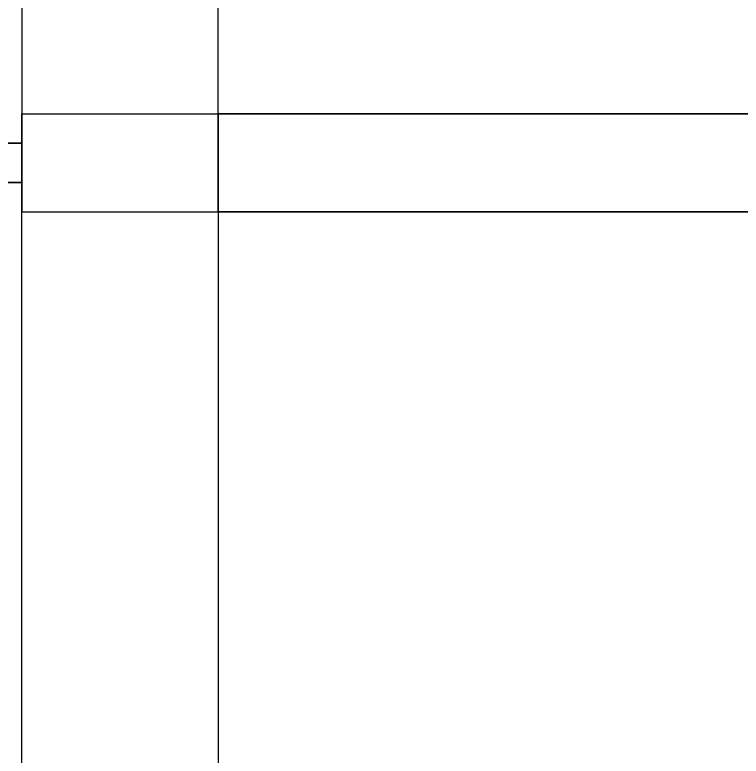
# Model space of a CAD drawing. Header units: millimetres. Extents: x 30661 to 55270, y 139046 to 181896.
# Drawn here: x 35161 to 36642, y 154987 to 156498 of the extents above; entities that cross this region are included whole.
import ezdxf

# ---------------------------------------------------------------- set-up
doc = ezdxf.new("R2010")
doc.units = ezdxf.units.MM
for name, color, linetype, lineweight in [('АР - Монолит', 56, 'Continuous', 30), ('АР - Наружная стена', 144, 'Continuous', 30), ('АР - Перегородки 80', 32, 'Continuous', 30)]:
    doc.layers.add(name, color=color, linetype=linetype, lineweight=lineweight)

# ---------------------------------------------------------------- blocks, each defined once
blk = doc.blocks.new('Квартира 1С 3450 тип 9-1')
at = {"layer": 'АР - Монолит'}
blk.add_lwpolyline([(0, 3450), (0, 3650), (-6750, 3650), (-6750, 3450)], close=True, dxfattribs=at)
at = {"layer": 'АР - Наружная стена'}
blk.add_lwpolyline([(-7150, 0), (-7150, 3650), (-6750, 3650), (-6750, 0)], close=True, dxfattribs=at)
at = {"layer": 'АР - Перегородки 80'}
blk.add_lwpolyline([(-8350, 3510), (-8350, 3590), (-7150, 3590), (-7150, 3510)], close=True, dxfattribs=at)
blk = doc.blocks.new('Квартира 1С 3450 тип 9')
at = {"layer": 'АР - Монолит'}
blk.add_lwpolyline([(0, 200), (0, 0), (-6750, 0), (-6750, 200)], close=True, dxfattribs=at)
at = {"layer": 'АР - Наружная стена'}
blk.add_lwpolyline([(-7150, 3650), (-7150, 0), (-6750, 0), (-6750, 3650)], close=True, dxfattribs=at)
at = {"layer": 'АР - Перегородки 80'}
blk.add_lwpolyline([(-8350, 140), (-8350, 60), (-7150, 60), (-7150, 140)], close=True, dxfattribs=at)
blk = doc.blocks.new('V_Section_1')
for name, p in [('Квартира 1С 3450 тип 9', (7150, -24600)), ('Квартира 1С 3450 тип 9-1', (7150, -28050))]:
    blk.add_blockref(name, p)

msp = doc.modelspace()

# ---------------------------------------------------------------- block references
msp.add_blockref('V_Section_1', (35175.5, 180696.1))

doc.saveas('drawing.dxf')
